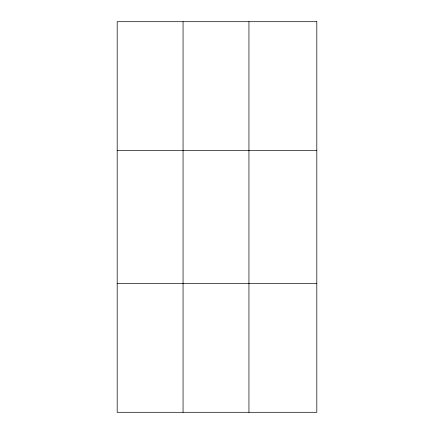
<?xml version="1.0" encoding="UTF-8"?>
<svg xmlns="http://www.w3.org/2000/svg" width="434" height="434" viewBox="0 0 434 434"><rect width="100%" height="100%" fill="white"/><g stroke="black" fill="none" stroke-linecap="round" stroke-linejoin="round"><path stroke-width="0.65" d="M183.061 412.3L183.061 21.7M248.942 412.3L248.942 21.7M117.185 150.598L316.815 150.598M117.185 283.402L316.815 283.402M316.815 21.7L316.815 412.3L117.185 412.3L117.185 21.7L316.815 21.7"/></g></svg>
